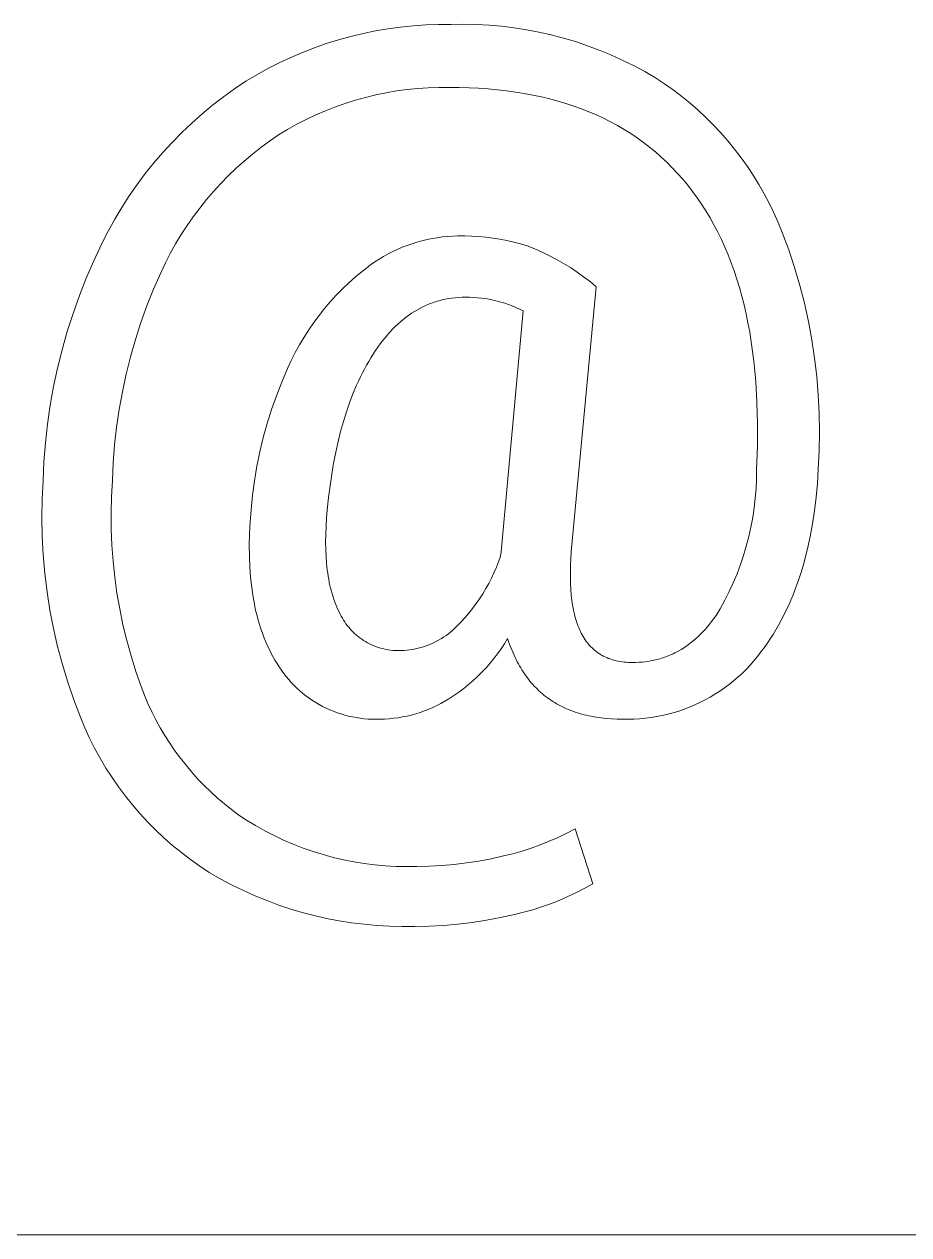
# Model space of a CAD drawing. Header units: millimetres. Extents: x 4001 to 9794, y -321 to 3726.
# Drawn here: x 8081 to 8150.6, y 2.4 to 97.7 of the extents above; entities that cross this region are included whole.
import ezdxf

# ---------------------------------------------------------------- set-up
doc = ezdxf.new("R2010")
doc.units = ezdxf.units.MM
doc.header["$MEASUREMENT"] = 0
doc.layers.add('Domyślny', color=7, linetype='Continuous', true_color=0x000000)

msp = doc.modelspace()

# ---------------------------------------------------------------- linework, layer by layer
at = {"layer": 'Domyślny', "color": 18, "lineweight": 15, "true_color": 0x000000}
for p, q in [((8108.622, 97.149), (8109.608, 97.317)), ((8109.608, 97.317), (8110.599, 97.453)), ((8110.599, 97.453), (8111.594, 97.555)), ((8111.594, 97.555), (8112.591, 97.624)), ((8112.591, 97.624), (8113.591, 97.66)), ((8113.591, 97.66), (8114.591, 97.662)), ((8114.591, 97.662), (8115.582, 97.674)), ((8115.582, 97.674), (8116.574, 97.653)), ((8116.574, 97.653), (8117.564, 97.599)), ((8117.564, 97.599), (8118.551, 97.512)), ((8118.551, 97.512), (8119.535, 97.392)), ((8119.535, 97.392), (8120.515, 97.239)), ((8120.515, 97.239), (8121.489, 97.053)), ((8104.753, 96.147), (8105.707, 96.446)), ((8105.707, 96.446), (8106.671, 96.712)), ((8106.671, 96.712), (8107.643, 96.947)), ((8107.643, 96.947), (8108.622, 97.149)), ((8121.489, 97.053), (8122.456, 96.834)), ((8122.456, 96.834), (8123.415, 96.584)), ((8123.415, 96.584), (8124.365, 96.301)), ((8124.365, 96.301), (8125.306, 95.986)), ((8101.957, 95.06), (8102.877, 95.454)), ((8102.877, 95.454), (8103.809, 95.816)), ((8103.809, 95.816), (8104.753, 96.147)), ((8125.306, 95.986), (8126.235, 95.641)), ((8126.235, 95.641), (8127.152, 95.264)), ((8127.152, 95.264), (8128.056, 94.857)), ((8100.16, 94.183), (8101.051, 94.637)), ((8101.051, 94.637), (8101.957, 95.06)), ((8128.056, 94.857), (8128.946, 94.419)), ((8128.946, 94.419), (8129.82, 93.952)), ((8098.426, 93.187), (8099.285, 93.699)), ((8099.285, 93.699), (8100.16, 94.183)), ((8129.82, 93.952), (8130.679, 93.457)), ((8130.679, 93.457), (8131.381, 92.992)), ((8096.649, 91.956), (8097.527, 92.586)), ((8097.527, 92.586), (8098.426, 93.187)), ((8110.289, 92.423), (8109.468, 92.282)), ((8111.114, 92.535), (8110.289, 92.423)), ((8111.942, 92.62), (8111.114, 92.535)), ((8112.772, 92.676), (8111.942, 92.62)), ((8113.604, 92.704), (8112.772, 92.676)), ((8114.437, 92.704), (8113.604, 92.704)), ((8115.219, 92.697), (8114.437, 92.704)), ((8115.988, 92.674), (8115.219, 92.697)), ((8116.745, 92.637), (8115.988, 92.674)), ((8117.489, 92.584), (8116.745, 92.637)), ((8118.221, 92.516), (8117.489, 92.584)), ((8118.94, 92.434), (8118.221, 92.516)), ((8119.646, 92.336), (8118.94, 92.434)), ((8131.381, 92.992), (8132.068, 92.505)), ((8132.068, 92.505), (8132.738, 91.994)), ((8095.794, 91.296), (8096.649, 91.956)), ((8106.248, 91.445), (8105.463, 91.168)), ((8107.042, 91.695), (8106.248, 91.445)), ((8107.844, 91.918), (8107.042, 91.695)), ((8108.653, 92.114), (8107.844, 91.918)), ((8109.468, 92.282), (8108.653, 92.114)), ((8120.34, 92.223), (8119.646, 92.336)), ((8121.021, 92.095), (8120.34, 92.223)), ((8121.689, 91.953), (8121.021, 92.095)), ((8122.345, 91.795), (8121.689, 91.953)), ((8122.988, 91.622), (8122.345, 91.795)), ((8123.618, 91.434), (8122.988, 91.622)), ((8132.738, 91.994), (8133.391, 91.462)), ((8133.391, 91.462), (8134.025, 90.908)), ((8094.152, 89.89), (8094.961, 90.607)), ((8094.961, 90.607), (8095.794, 91.296)), ((8103.924, 90.534), (8103.171, 90.179)), ((8104.688, 90.864), (8103.924, 90.534)), ((8105.463, 91.168), (8104.688, 90.864)), ((8124.236, 91.231), (8123.618, 91.434)), ((8124.842, 91.013), (8124.236, 91.231)), ((8125.434, 90.78), (8124.842, 91.013)), ((8126.014, 90.532), (8125.434, 90.78)), ((8126.582, 90.269), (8126.014, 90.532)), ((8134.025, 90.908), (8134.641, 90.334)), ((8093.368, 89.146), (8094.152, 89.89)), ((8102.431, 89.798), (8101.704, 89.392)), ((8103.171, 90.179), (8102.431, 89.798)), ((8127.137, 89.991), (8126.582, 90.269)), ((8127.679, 89.698), (8127.137, 89.991)), ((8128.209, 89.39), (8127.679, 89.698)), ((8134.641, 90.334), (8135.237, 89.739)), ((8135.237, 89.739), (8135.813, 89.125)), ((8092.61, 88.376), (8093.368, 89.146)), ((8100.992, 88.962), (8100.289, 88.483)), ((8101.704, 89.392), (8100.992, 88.962)), ((8128.726, 89.066), (8128.209, 89.39)), ((8129.23, 88.728), (8128.726, 89.066)), ((8129.722, 88.375), (8129.23, 88.728)), ((8135.813, 89.125), (8136.369, 88.491)), ((8091.879, 87.58), (8092.61, 88.376)), ((8099.602, 87.981), (8098.933, 87.456)), ((8100.289, 88.483), (8099.602, 87.981)), ((8130.202, 88.007), (8129.722, 88.375)), ((8130.669, 87.623), (8130.202, 88.007)), ((8136.369, 88.491), (8136.902, 87.84)), ((8136.902, 87.84), (8137.414, 87.171)), ((8090.499, 85.916), (8091.175, 86.76)), ((8091.175, 86.76), (8091.879, 87.58)), ((8098.281, 86.91), (8097.648, 86.342)), ((8098.933, 87.456), (8098.281, 86.91)), ((8131.123, 87.225), (8130.669, 87.623)), ((8131.565, 86.811), (8131.123, 87.225)), ((8131.994, 86.383), (8131.565, 86.811)), ((8137.414, 87.171), (8137.903, 86.485)), ((8089.853, 85.05), (8090.499, 85.916)), ((8097.033, 85.754), (8096.439, 85.146)), ((8097.648, 86.342), (8097.033, 85.754)), ((8132.41, 85.94), (8131.994, 86.383)), ((8132.814, 85.481), (8132.41, 85.94)), ((8137.903, 86.485), (8138.369, 85.784)), ((8138.369, 85.784), (8138.812, 85.067)), ((8089.236, 84.162), (8089.853, 85.05)), ((8096.439, 85.146), (8095.865, 84.518)), ((8133.206, 85.008), (8132.814, 85.481)), ((8133.584, 84.522), (8133.206, 85.008)), ((8138.812, 85.067), (8139.23, 84.336)), ((8088.651, 83.254), (8089.236, 84.162)), ((8095.312, 83.872), (8094.781, 83.208)), ((8095.865, 84.518), (8095.312, 83.872)), ((8133.949, 84.022), (8133.584, 84.522)), ((8134.3, 83.508), (8133.949, 84.022)), ((8139.23, 84.336), (8139.623, 83.591)), ((8088.096, 82.326), (8088.651, 83.254)), ((8094.781, 83.208), (8094.271, 82.527)), ((8134.638, 82.981), (8134.3, 83.508)), ((8134.962, 82.44), (8134.638, 82.981)), ((8139.623, 83.591), (8139.992, 82.834)), ((8087.574, 81.38), (8088.096, 82.326)), ((8094.271, 82.527), (8093.785, 81.829)), ((8135.273, 81.886), (8134.962, 82.44)), ((8139.992, 82.834), (8140.335, 82.065)), ((8140.335, 82.065), (8140.652, 81.285)), ((8087.084, 80.417), (8087.574, 81.38)), ((8093.322, 81.116), (8092.883, 80.388)), ((8093.785, 81.829), (8093.322, 81.116)), ((8113.889, 80.934), (8114.296, 80.974)), ((8114.296, 80.974), (8114.703, 81.001)), ((8114.703, 81.001), (8115.112, 81.015)), ((8115.112, 81.015), (8115.666, 81.016)), ((8115.666, 81.016), (8116.22, 80.999)), ((8116.22, 80.999), (8116.773, 80.965)), ((8116.773, 80.965), (8117.324, 80.912)), ((8135.57, 81.318), (8135.273, 81.886)), ((8135.854, 80.736), (8135.57, 81.318)), ((8140.652, 81.285), (8141.157, 79.915)), ((8086.448, 79.069), (8087.084, 80.417)), ((8092.883, 80.388), (8092.468, 79.645)), ((8110.356, 79.959), (8110.732, 80.12)), ((8110.732, 80.12), (8111.113, 80.268)), ((8111.113, 80.268), (8111.499, 80.403)), ((8111.499, 80.403), (8111.889, 80.525)), ((8111.889, 80.525), (8112.283, 80.634)), ((8112.283, 80.634), (8112.68, 80.729)), ((8112.68, 80.729), (8113.081, 80.811)), ((8113.081, 80.811), (8113.484, 80.879)), ((8113.484, 80.879), (8113.889, 80.934)), ((8117.324, 80.912), (8117.874, 80.842)), ((8117.874, 80.842), (8118.421, 80.753)), ((8118.421, 80.753), (8118.964, 80.647)), ((8118.964, 80.647), (8119.504, 80.523)), ((8119.504, 80.523), (8120.04, 80.382)), ((8120.04, 80.382), (8120.571, 80.224)), ((8120.571, 80.224), (8121.16, 79.988)), ((8136.124, 80.141), (8135.854, 80.736)), ((8136.381, 79.531), (8136.124, 80.141)), ((8085.856, 77.702), (8086.448, 79.069)), ((8092.468, 79.645), (8092.078, 78.889)), ((8108.571, 78.97), (8108.914, 79.192)), ((8108.914, 79.192), (8109.265, 79.402)), ((8109.265, 79.402), (8109.622, 79.6)), ((8109.622, 79.6), (8109.986, 79.786)), ((8109.986, 79.786), (8110.356, 79.959)), ((8121.16, 79.988), (8121.74, 79.733)), ((8121.74, 79.733), (8122.312, 79.458)), ((8122.312, 79.458), (8122.874, 79.164)), ((8122.874, 79.164), (8123.426, 78.852)), ((8136.624, 78.909), (8136.381, 79.531)), ((8141.157, 79.915), (8141.616, 78.529)), ((8091.713, 78.121), (8091.149, 76.83)), ((8092.078, 78.889), (8091.713, 78.121)), ((8107.052, 77.793), (8107.589, 78.237)), ((8107.589, 78.237), (8107.908, 78.492)), ((8107.908, 78.492), (8108.235, 78.737)), ((8108.235, 78.737), (8108.571, 78.97)), ((8123.426, 78.852), (8123.967, 78.521)), ((8123.967, 78.521), (8124.496, 78.172)), ((8124.496, 78.172), (8125.014, 77.806)), ((8136.854, 78.272), (8136.624, 78.909)), ((8137.07, 77.622), (8136.854, 78.272)), ((8141.616, 78.529), (8142.028, 77.128)), ((8085.31, 76.316), (8085.856, 77.702)), ((8106.026, 76.851), (8106.531, 77.331)), ((8106.531, 77.331), (8107.052, 77.793)), ((8125.014, 77.806), (8125.519, 77.422)), ((8125.519, 77.422), (8126.011, 77.022)), ((8137.273, 76.958), (8137.07, 77.622)), ((8084.81, 74.913), (8085.31, 76.316)), ((8091.149, 76.83), (8090.628, 75.521)), ((8105.067, 75.841), (8105.538, 76.354)), ((8105.538, 76.354), (8106.026, 76.851)), ((8126.011, 77.022), (8124.043, 56.15)), ((8137.462, 76.281), (8137.273, 76.958)), ((8137.638, 75.589), (8137.462, 76.281)), ((8142.028, 77.128), (8142.392, 75.714)), ((8090.628, 75.521), (8090.151, 74.196)), ((8104.181, 74.766), (8104.615, 75.311)), ((8104.615, 75.311), (8105.067, 75.841)), ((8112.157, 75.338), (8111.926, 75.211)), ((8112.392, 75.455), (8112.157, 75.338)), ((8112.51, 75.511), (8112.392, 75.455)), ((8112.629, 75.564), (8112.51, 75.511)), ((8112.749, 75.616), (8112.629, 75.564)), ((8112.869, 75.665), (8112.749, 75.616)), ((8112.99, 75.712), (8112.869, 75.665)), ((8113.112, 75.756), (8112.99, 75.712)), ((8113.235, 75.799), (8113.112, 75.756)), ((8113.359, 75.839), (8113.235, 75.799)), ((8113.483, 75.877), (8113.359, 75.839)), ((8113.608, 75.913), (8113.483, 75.877)), ((8113.734, 75.947), (8113.608, 75.913)), ((8113.86, 75.979), (8113.734, 75.947)), ((8113.987, 76.008), (8113.86, 75.979)), ((8114.115, 76.035), (8113.987, 76.008)), ((8114.373, 76.083), (8114.115, 76.035)), ((8114.635, 76.122), (8114.373, 76.083)), ((8114.899, 76.153), (8114.635, 76.122)), ((8115.166, 76.175), (8114.899, 76.153)), ((8115.436, 76.188), (8115.166, 76.175)), ((8115.71, 76.192), (8115.436, 76.188)), ((8116.024, 76.191), (8115.71, 76.192)), ((8116.337, 76.179), (8116.024, 76.191)), ((8116.65, 76.157), (8116.337, 76.179)), ((8116.962, 76.125), (8116.65, 76.157)), ((8117.273, 76.082), (8116.962, 76.125)), ((8117.583, 76.03), (8117.273, 76.082)), ((8117.89, 75.967), (8117.583, 76.03)), ((8118.195, 75.894), (8117.89, 75.967)), ((8118.498, 75.811), (8118.195, 75.894)), ((8118.798, 75.719), (8118.498, 75.811)), ((8119.095, 75.616), (8118.798, 75.719)), ((8119.388, 75.505), (8119.095, 75.616)), ((8119.677, 75.383), (8119.388, 75.505)), ((8119.962, 75.252), (8119.677, 75.383)), ((8120.243, 75.112), (8119.962, 75.252)), ((8137.8, 74.884), (8137.638, 75.589)), ((8142.392, 75.714), (8142.709, 74.289)), ((8084.357, 73.494), (8084.81, 74.913)), ((8103.766, 74.206), (8104.181, 74.766)), ((8110.813, 74.447), (8110.599, 74.268)), ((8111.03, 74.617), (8110.813, 74.447)), ((8111.249, 74.779), (8111.03, 74.617)), ((8111.472, 74.932), (8111.249, 74.779)), ((8111.698, 75.076), (8111.472, 74.932)), ((8111.926, 75.211), (8111.698, 75.076)), ((8118.507, 56.15), (8120.243, 75.112)), ((8137.949, 74.166), (8137.8, 74.884)), ((8083.951, 72.06), (8084.357, 73.494)), ((8090.151, 74.196), (8089.719, 72.855)), ((8102.996, 73.046), (8103.371, 73.633)), ((8103.371, 73.633), (8103.766, 74.206)), ((8109.773, 73.463), (8109.574, 73.24)), ((8109.975, 73.677), (8109.773, 73.463)), ((8110.18, 73.883), (8109.975, 73.677)), ((8110.388, 74.08), (8110.18, 73.883)), ((8110.599, 74.268), (8110.388, 74.08)), ((8138.084, 73.434), (8137.949, 74.166)), ((8138.206, 72.688), (8138.084, 73.434)), ((8142.709, 74.289), (8142.977, 72.854)), ((8089.719, 72.855), (8089.332, 71.5)), ((8102.308, 71.835), (8102.641, 72.446)), ((8102.641, 72.446), (8102.996, 73.046)), ((8108.993, 72.518), (8108.805, 72.26)), ((8109.184, 72.768), (8108.993, 72.518)), ((8109.377, 73.008), (8109.184, 72.768)), ((8109.574, 73.24), (8109.377, 73.008)), ((8138.315, 71.928), (8138.206, 72.688)), ((8142.977, 72.854), (8143.197, 71.411)), ((8083.592, 70.615), (8083.951, 72.06)), ((8089.332, 71.5), (8088.99, 70.133)), ((8101.996, 71.212), (8102.308, 71.835)), ((8108.438, 71.717), (8108.261, 71.433)), ((8108.62, 71.993), (8108.438, 71.717)), ((8108.805, 72.26), (8108.62, 71.993)), ((8138.41, 71.155), (8138.315, 71.928)), ((8083.281, 69.158), (8083.592, 70.615)), ((8101.247, 69.52), (8101.705, 70.579)), ((8101.705, 70.579), (8101.996, 71.212)), ((8107.754, 70.545), (8107.593, 70.236)), ((8107.919, 70.847), (8107.754, 70.545)), ((8108.088, 71.144), (8107.919, 70.847)), ((8108.261, 71.433), (8108.088, 71.144)), ((8138.492, 70.368), (8138.41, 71.155)), ((8143.197, 71.411), (8143.368, 69.961)), ((8088.99, 70.133), (8088.694, 68.756)), ((8107.284, 69.599), (8107.136, 69.271)), ((8107.437, 69.921), (8107.284, 69.599)), ((8107.593, 70.236), (8107.437, 69.921)), ((8138.561, 69.567), (8138.492, 70.368)), ((8138.657, 67.925), (8138.561, 69.567)), ((8143.368, 69.961), (8143.49, 68.506)), ((8083.018, 67.691), (8083.281, 69.158)), ((8088.694, 68.756), (8088.445, 67.369)), ((8100.825, 68.447), (8101.247, 69.52)), ((8106.852, 68.596), (8106.584, 67.895)), ((8107.136, 69.271), (8106.852, 68.596)), ((8082.804, 66.217), (8083.018, 67.691)), ((8100.441, 67.359), (8100.825, 68.447)), ((8106.584, 67.895), (8106.333, 67.169)), ((8138.7, 66.228), (8138.657, 67.925)), ((8143.49, 68.506), (8143.563, 67.048)), ((8088.445, 67.369), (8088.242, 65.975)), ((8100.095, 66.259), (8100.441, 67.359)), ((8106.333, 67.169), (8106.099, 66.417)), ((8143.563, 67.048), (8143.587, 65.588)), ((8082.638, 64.737), (8082.804, 66.217)), ((8088.242, 65.975), (8088.085, 64.575)), ((8099.787, 65.148), (8100.095, 66.259)), ((8106.099, 66.417), (8105.881, 65.639)), ((8138.69, 64.476), (8138.7, 66.228)), ((8099.517, 64.026), (8099.787, 65.148)), ((8105.68, 64.835), (8105.496, 64.006)), ((8105.881, 65.639), (8105.68, 64.835)), ((8143.587, 65.588), (8143.562, 64.128)), ((8082.522, 63.251), (8082.638, 64.737)), ((8088.085, 64.575), (8087.976, 63.171)), ((8099.287, 62.896), (8099.517, 64.026)), ((8105.496, 64.006), (8105.329, 63.15)), ((8138.626, 62.67), (8138.69, 64.476)), ((8143.562, 64.128), (8143.487, 62.67)), ((8082.454, 61.763), (8082.522, 63.251)), ((8087.976, 63.171), (8087.913, 61.763)), ((8099.095, 61.759), (8099.287, 62.896)), ((8105.329, 63.15), (8105.179, 62.269)), ((8105.179, 62.269), (8105.045, 61.361)), ((8138.618, 61.904), (8138.626, 62.67)), ((8143.487, 62.67), (8143.415, 61.549)), ((8082.381, 60.303), (8082.454, 61.763)), ((8087.913, 61.763), (8087.839, 60.497)), ((8098.943, 60.616), (8099.095, 61.759)), ((8105.045, 61.361), (8104.929, 60.428)), ((8138.523, 60.375), (8138.584, 61.139)), ((8138.584, 61.139), (8138.618, 61.904)), ((8143.415, 61.549), (8143.315, 60.457)), ((8082.358, 58.842), (8082.381, 60.303)), ((8087.839, 60.497), (8087.807, 59.23)), ((8098.831, 59.468), (8098.943, 60.616)), ((8104.929, 60.428), (8104.83, 59.468)), ((8138.435, 59.614), (8138.523, 60.375)), ((8143.315, 60.457), (8143.188, 59.395)), ((8087.807, 59.23), (8087.816, 57.962)), ((8098.758, 58.515), (8098.831, 59.468)), ((8104.83, 59.468), (8104.773, 58.809)), ((8138.321, 58.857), (8138.435, 59.614)), ((8143.188, 59.395), (8143.032, 58.362)), ((8082.385, 57.381), (8082.358, 58.842)), ((8098.711, 57.589), (8098.758, 58.515)), ((8104.733, 58.169), (8104.708, 57.55)), ((8104.773, 58.809), (8104.733, 58.169)), ((8138.014, 57.356), (8138.18, 58.104)), ((8138.18, 58.104), (8138.321, 58.857)), ((8143.032, 58.362), (8142.848, 57.359)), ((8082.463, 55.921), (8082.385, 57.381)), ((8087.816, 57.962), (8087.867, 56.695)), ((8098.691, 56.689), (8098.711, 57.589)), ((8104.708, 57.55), (8104.7, 56.95)), ((8137.821, 56.615), (8138.014, 57.356)), ((8142.848, 57.359), (8142.636, 56.386)), ((8087.867, 56.695), (8087.959, 55.43)), ((8098.698, 55.815), (8098.691, 56.689)), ((8104.7, 56.95), (8104.708, 56.369)), ((8104.708, 56.369), (8104.732, 55.808)), ((8137.603, 55.881), (8137.821, 56.615)), ((8142.636, 56.386), (8142.519, 55.91)), ((8082.591, 54.465), (8082.463, 55.921)), ((8087.959, 55.43), (8088.092, 54.169)), ((8098.731, 54.967), (8098.698, 55.815)), ((8104.732, 55.808), (8104.772, 55.266)), ((8104.772, 55.266), (8104.828, 54.744)), ((8118.139, 54.945), (8118.311, 55.381)), ((8118.311, 55.381), (8118.468, 55.822)), ((8118.468, 55.822), (8118.507, 56.15)), ((8124.006, 55.614), (8123.98, 55.095)), ((8124.043, 56.15), (8124.006, 55.614)), ((8137.36, 55.154), (8137.603, 55.881)), ((8142.395, 55.442), (8142.265, 54.981)), ((8142.519, 55.91), (8142.395, 55.442)), ((8082.768, 53.014), (8082.591, 54.465)), ((8098.791, 54.146), (8098.731, 54.967)), ((8104.828, 54.744), (8104.862, 54.49)), ((8104.862, 54.49), (8104.9, 54.241)), ((8117.753, 54.092), (8117.953, 54.516)), ((8117.953, 54.516), (8118.139, 54.945)), ((8123.967, 54.594), (8123.966, 54.109)), ((8123.98, 55.095), (8123.967, 54.594)), ((8136.797, 53.73), (8137.091, 54.437)), ((8137.091, 54.437), (8137.36, 55.154)), ((8142.127, 54.527), (8141.983, 54.081)), ((8142.265, 54.981), (8142.127, 54.527)), ((8088.092, 54.169), (8088.267, 52.914)), ((8098.832, 53.745), (8098.791, 54.146)), ((8098.879, 53.35), (8098.832, 53.745)), ((8098.932, 52.962), (8098.879, 53.35)), ((8104.9, 54.241), (8104.942, 53.997)), ((8104.942, 53.997), (8104.988, 53.757)), ((8104.988, 53.757), (8105.038, 53.522)), ((8105.038, 53.522), (8105.093, 53.292)), ((8117.311, 53.266), (8117.539, 53.676)), ((8117.539, 53.676), (8117.753, 54.092)), ((8123.966, 54.109), (8123.977, 53.641)), ((8123.977, 53.641), (8124, 53.191)), ((8136.479, 53.033), (8136.797, 53.73)), ((8141.831, 53.642), (8141.673, 53.211)), ((8141.983, 54.081), (8141.831, 53.642)), ((8082.996, 51.57), (8082.768, 53.014)), ((8088.267, 52.914), (8088.483, 51.664)), ((8098.993, 52.581), (8098.932, 52.962)), ((8099.06, 52.207), (8098.993, 52.581)), ((8105.093, 53.292), (8105.151, 53.067)), ((8105.151, 53.067), (8105.213, 52.846)), ((8105.213, 52.846), (8105.279, 52.63)), ((8105.279, 52.63), (8105.349, 52.419)), ((8105.349, 52.419), (8105.423, 52.213)), ((8116.55, 52.087), (8116.817, 52.471)), ((8116.817, 52.471), (8117.071, 52.865)), ((8117.071, 52.865), (8117.311, 53.266)), ((8124, 53.191), (8124.036, 52.757)), ((8124.036, 52.757), (8124.083, 52.341)), ((8136.137, 52.348), (8136.479, 53.033)), ((8141.507, 52.787), (8141.334, 52.37)), ((8141.673, 53.211), (8141.507, 52.787)), ((8083.273, 50.135), (8082.996, 51.57)), ((8088.483, 51.664), (8088.74, 50.422)), ((8099.134, 51.838), (8099.06, 52.207)), ((8099.214, 51.477), (8099.134, 51.838)), ((8099.302, 51.122), (8099.214, 51.477)), ((8105.423, 52.213), (8105.501, 52.011)), ((8105.501, 52.011), (8105.583, 51.814)), ((8105.583, 51.814), (8105.669, 51.621)), ((8105.669, 51.621), (8105.759, 51.433)), ((8115.979, 51.344), (8116.271, 51.711)), ((8116.271, 51.711), (8116.55, 52.087)), ((8124.083, 52.341), (8124.111, 52.139)), ((8124.111, 52.139), (8124.143, 51.942)), ((8124.143, 51.942), (8124.177, 51.748)), ((8124.177, 51.748), (8124.214, 51.559)), ((8124.214, 51.559), (8124.255, 51.374)), ((8135.605, 51.415), (8135.771, 51.675)), ((8135.771, 51.675), (8136.137, 52.348)), ((8140.968, 51.56), (8140.775, 51.166)), ((8141.155, 51.961), (8140.968, 51.56)), ((8141.334, 52.37), (8141.155, 51.961)), ((8099.396, 50.773), (8099.302, 51.122)), ((8099.496, 50.431), (8099.396, 50.773)), ((8105.759, 51.433), (8105.853, 51.25)), ((8105.853, 51.25), (8105.932, 51.095)), ((8105.932, 51.095), (8106.016, 50.942)), ((8106.016, 50.942), (8106.105, 50.792)), ((8106.105, 50.792), (8106.2, 50.645)), ((8106.2, 50.645), (8106.3, 50.502)), ((8106.3, 50.502), (8106.404, 50.362)), ((8115.035, 50.305), (8115.361, 50.641)), ((8115.361, 50.641), (8115.676, 50.988)), ((8115.676, 50.988), (8115.979, 51.344)), ((8124.255, 51.374), (8124.298, 51.194)), ((8124.298, 51.194), (8124.345, 51.018)), ((8124.345, 51.018), (8124.394, 50.846)), ((8124.394, 50.846), (8124.447, 50.678)), ((8124.447, 50.678), (8124.502, 50.514)), ((8124.502, 50.514), (8124.561, 50.355)), ((8134.909, 50.458), (8135.088, 50.684)), ((8135.088, 50.684), (8135.263, 50.92)), ((8135.263, 50.92), (8135.436, 51.163)), ((8135.436, 51.163), (8135.605, 51.415)), ((8140.574, 50.779), (8140.366, 50.399)), ((8140.775, 51.166), (8140.574, 50.779)), ((8083.599, 48.711), (8083.273, 50.135)), ((8088.74, 50.422), (8089.038, 49.19)), ((8099.604, 50.096), (8099.496, 50.431)), ((8099.718, 49.767), (8099.604, 50.096)), ((8099.839, 49.445), (8099.718, 49.767)), ((8106.404, 50.362), (8106.513, 50.225)), ((8106.513, 50.225), (8106.627, 50.093)), ((8106.627, 50.093), (8106.745, 49.965)), ((8106.745, 49.965), (8106.868, 49.84)), ((8106.868, 49.84), (8106.995, 49.72)), ((8106.995, 49.72), (8107.125, 49.605)), ((8107.125, 49.605), (8107.26, 49.494)), ((8114.01, 49.462), (8114.192, 49.587)), ((8114.192, 49.587), (8114.371, 49.719)), ((8114.371, 49.719), (8114.544, 49.857)), ((8114.544, 49.857), (8114.713, 50.001)), ((8114.713, 50.001), (8114.876, 50.15)), ((8114.876, 50.15), (8115.035, 50.305)), ((8124.561, 50.355), (8124.622, 50.2)), ((8124.622, 50.2), (8124.687, 50.049)), ((8124.687, 50.049), (8124.755, 49.903)), ((8124.755, 49.903), (8124.825, 49.761)), ((8124.825, 49.761), (8124.899, 49.623)), ((8124.899, 49.623), (8124.976, 49.489)), ((8133.967, 49.447), (8134.162, 49.633)), ((8134.162, 49.633), (8134.353, 49.826)), ((8134.353, 49.826), (8134.542, 50.029)), ((8134.542, 50.029), (8134.727, 50.239)), ((8134.727, 50.239), (8134.909, 50.458)), ((8139.93, 49.663), (8139.701, 49.306)), ((8140.152, 50.027), (8139.93, 49.663)), ((8140.366, 50.399), (8140.152, 50.027)), ((8083.974, 47.298), (8083.599, 48.711)), ((8089.038, 49.19), (8089.375, 47.968)), ((8099.967, 49.129), (8099.839, 49.445)), ((8100.102, 48.82), (8099.967, 49.129)), ((8100.243, 48.518), (8100.102, 48.82)), ((8107.26, 49.494), (8107.399, 49.388)), ((8107.399, 49.388), (8107.541, 49.286)), ((8107.541, 49.286), (8107.686, 49.189)), ((8107.686, 49.189), (8107.835, 49.098)), ((8107.835, 49.098), (8107.987, 49.012)), ((8107.987, 49.012), (8108.141, 48.931)), ((8108.141, 48.931), (8108.298, 48.855)), ((8108.298, 48.855), (8108.458, 48.785)), ((8108.458, 48.785), (8108.62, 48.72)), ((8108.62, 48.72), (8108.785, 48.661)), ((8108.785, 48.661), (8108.951, 48.607)), ((8108.951, 48.607), (8109.119, 48.56)), ((8111.774, 48.528), (8111.99, 48.577)), ((8111.99, 48.577), (8112.204, 48.633)), ((8112.204, 48.633), (8112.416, 48.697)), ((8112.416, 48.697), (8112.626, 48.768)), ((8112.626, 48.768), (8112.834, 48.847)), ((8112.834, 48.847), (8113.038, 48.932)), ((8113.038, 48.932), (8113.239, 49.024)), ((8113.239, 49.024), (8113.438, 49.124)), ((8113.438, 49.124), (8113.632, 49.23)), ((8113.632, 49.23), (8113.823, 49.342)), ((8113.823, 49.342), (8114.01, 49.462)), ((8118.777, 48.933), (8118.513, 48.535)), ((8119.028, 49.341), (8118.777, 48.933)), ((8119.159, 48.951), (8119.028, 49.341)), ((8119.3, 48.573), (8119.159, 48.951)), ((8124.976, 49.489), (8125.056, 49.359)), ((8125.056, 49.359), (8125.139, 49.234)), ((8125.139, 49.234), (8125.224, 49.113)), ((8125.224, 49.113), (8125.313, 48.997)), ((8125.313, 48.997), (8125.405, 48.884)), ((8125.405, 48.884), (8125.453, 48.829)), ((8125.453, 48.829), (8125.5, 48.776)), ((8125.5, 48.776), (8125.549, 48.723)), ((8125.549, 48.723), (8125.598, 48.672)), ((8125.598, 48.672), (8125.649, 48.621)), ((8125.649, 48.621), (8125.7, 48.572)), ((8132.731, 48.506), (8132.945, 48.642)), ((8132.945, 48.642), (8133.156, 48.787)), ((8133.156, 48.787), (8133.363, 48.939)), ((8133.363, 48.939), (8133.568, 49.1)), ((8133.568, 49.1), (8133.769, 49.269)), ((8133.769, 49.269), (8133.967, 49.447)), ((8139.223, 48.614), (8138.973, 48.28)), ((8139.466, 48.956), (8139.223, 48.614)), ((8139.701, 49.306), (8139.466, 48.956)), ((8089.375, 47.968), (8089.753, 46.757)), ((8100.391, 48.222), (8100.243, 48.518)), ((8100.546, 47.932), (8100.391, 48.222)), ((8100.707, 47.649), (8100.546, 47.932)), ((8100.876, 47.373), (8100.707, 47.649)), ((8109.119, 48.56), (8109.288, 48.518)), ((8109.288, 48.518), (8109.459, 48.482)), ((8109.459, 48.482), (8109.631, 48.451)), ((8109.631, 48.451), (8109.804, 48.427)), ((8109.804, 48.427), (8109.977, 48.409)), ((8109.977, 48.409), (8110.152, 48.396)), ((8110.152, 48.396), (8110.326, 48.39)), ((8110.326, 48.39), (8110.501, 48.39)), ((8110.501, 48.39), (8110.675, 48.395)), ((8110.675, 48.395), (8110.896, 48.407)), ((8110.896, 48.407), (8111.117, 48.426)), ((8111.117, 48.426), (8111.337, 48.452)), ((8111.337, 48.452), (8111.556, 48.486)), ((8111.556, 48.486), (8111.774, 48.528)), ((8117.945, 47.766), (8117.642, 47.397)), ((8118.236, 48.146), (8117.945, 47.766)), ((8118.513, 48.535), (8118.236, 48.146)), ((8119.451, 48.208), (8119.3, 48.573)), ((8119.53, 48.03), (8119.451, 48.208)), ((8119.612, 47.855), (8119.53, 48.03)), ((8119.696, 47.683), (8119.612, 47.855)), ((8119.782, 47.514), (8119.696, 47.683)), ((8125.7, 48.572), (8125.751, 48.524)), ((8125.751, 48.524), (8125.804, 48.477)), ((8125.804, 48.477), (8125.857, 48.43)), ((8125.857, 48.43), (8125.911, 48.385)), ((8125.911, 48.385), (8125.966, 48.341)), ((8125.966, 48.341), (8126.021, 48.298)), ((8126.021, 48.298), (8126.077, 48.257)), ((8126.077, 48.257), (8126.134, 48.216)), ((8126.134, 48.216), (8126.192, 48.176)), ((8126.192, 48.176), (8126.251, 48.137)), ((8126.251, 48.137), (8126.31, 48.1)), ((8126.31, 48.1), (8126.37, 48.063)), ((8126.37, 48.063), (8126.431, 48.027)), ((8126.431, 48.027), (8126.493, 47.993)), ((8126.493, 47.993), (8126.555, 47.96)), ((8126.555, 47.96), (8126.618, 47.927)), ((8126.618, 47.927), (8126.682, 47.896)), ((8126.682, 47.896), (8126.747, 47.866)), ((8126.747, 47.866), (8126.812, 47.837)), ((8126.812, 47.837), (8126.878, 47.808)), ((8126.878, 47.808), (8126.945, 47.781)), ((8126.945, 47.781), (8127.013, 47.755)), ((8127.013, 47.755), (8127.15, 47.707)), ((8127.15, 47.707), (8127.291, 47.662)), ((8127.291, 47.662), (8127.435, 47.622)), ((8130.413, 47.599), (8130.659, 47.652)), ((8130.659, 47.652), (8130.781, 47.682)), ((8130.781, 47.682), (8130.902, 47.714)), ((8130.902, 47.714), (8131.022, 47.748)), ((8131.022, 47.748), (8131.142, 47.784)), ((8131.142, 47.784), (8131.261, 47.822)), ((8131.261, 47.822), (8131.379, 47.863)), ((8131.379, 47.863), (8131.496, 47.905)), ((8131.496, 47.905), (8131.612, 47.949)), ((8131.612, 47.949), (8131.728, 47.996)), ((8131.728, 47.996), (8131.842, 48.044)), ((8131.842, 48.044), (8131.956, 48.095)), ((8131.956, 48.095), (8132.069, 48.147)), ((8132.069, 48.147), (8132.182, 48.202)), ((8132.182, 48.202), (8132.293, 48.259)), ((8132.293, 48.259), (8132.404, 48.318)), ((8132.404, 48.318), (8132.513, 48.378)), ((8132.513, 48.378), (8132.731, 48.506)), ((8138.699, 47.923), (8138.413, 47.576)), ((8138.973, 48.28), (8138.699, 47.923)), ((8084.397, 45.899), (8083.974, 47.298)), ((8089.753, 46.757), (8090.17, 45.56)), ((8101.041, 47.109), (8100.876, 47.373)), ((8101.215, 46.85), (8101.041, 47.109)), ((8101.398, 46.598), (8101.215, 46.85)), ((8116.998, 46.69), (8116.658, 46.354)), ((8117.326, 47.038), (8116.998, 46.69)), ((8117.642, 47.397), (8117.326, 47.038)), ((8119.871, 47.349), (8119.782, 47.514)), ((8119.962, 47.186), (8119.871, 47.349)), ((8120.056, 47.027), (8119.962, 47.186)), ((8120.152, 46.87), (8120.056, 47.027)), ((8120.251, 46.717), (8120.152, 46.87)), ((8120.352, 46.567), (8120.251, 46.717)), ((8127.435, 47.622), (8127.582, 47.586)), ((8127.582, 47.586), (8127.731, 47.554)), ((8127.731, 47.554), (8127.884, 47.526)), ((8127.884, 47.526), (8128.04, 47.503)), ((8128.04, 47.503), (8128.199, 47.484)), ((8128.199, 47.484), (8128.361, 47.469)), ((8128.361, 47.469), (8128.526, 47.459)), ((8128.526, 47.459), (8128.694, 47.452)), ((8128.694, 47.452), (8128.866, 47.45)), ((8128.866, 47.45), (8129.132, 47.454)), ((8129.132, 47.454), (8129.394, 47.467)), ((8129.394, 47.467), (8129.654, 47.487)), ((8129.654, 47.487), (8129.91, 47.516)), ((8129.91, 47.516), (8130.163, 47.553)), ((8130.163, 47.553), (8130.413, 47.599)), ((8137.806, 46.913), (8137.485, 46.598)), ((8138.115, 47.24), (8137.806, 46.913)), ((8138.413, 47.576), (8138.115, 47.24)), ((8084.868, 44.515), (8084.397, 45.899)), ((8101.589, 46.352), (8101.398, 46.598)), ((8101.789, 46.112), (8101.589, 46.352)), ((8101.997, 45.88), (8101.789, 46.112)), ((8102.213, 45.655), (8101.997, 45.88)), ((8116.307, 46.029), (8115.945, 45.716)), ((8116.658, 46.354), (8116.307, 46.029)), ((8120.455, 46.42), (8120.352, 46.567)), ((8120.561, 46.276), (8120.455, 46.42)), ((8120.669, 46.135), (8120.561, 46.276)), ((8120.78, 45.997), (8120.669, 46.135)), ((8120.893, 45.862), (8120.78, 45.997)), ((8121.009, 45.73), (8120.893, 45.862)), ((8121.127, 45.602), (8121.009, 45.73)), ((8136.462, 45.719), (8136.101, 45.451)), ((8136.813, 46), (8136.462, 45.719)), ((8137.154, 46.293), (8136.813, 46)), ((8137.485, 46.598), (8137.154, 46.293)), ((8090.17, 45.56), (8090.429, 44.891)), ((8090.429, 44.891), (8090.709, 44.232)), ((8102.436, 45.438), (8102.213, 45.655)), ((8102.667, 45.229), (8102.436, 45.438)), ((8102.905, 45.027), (8102.667, 45.229)), ((8103.15, 44.834), (8102.905, 45.027)), ((8103.401, 44.65), (8103.15, 44.834)), ((8114.799, 44.856), (8114.398, 44.595)), ((8115.191, 45.129), (8114.799, 44.856)), ((8115.573, 45.416), (8115.191, 45.129)), ((8115.945, 45.716), (8115.573, 45.416)), ((8121.248, 45.476), (8121.127, 45.602)), ((8121.371, 45.354), (8121.248, 45.476)), ((8121.496, 45.234), (8121.371, 45.354)), ((8121.624, 45.118), (8121.496, 45.234)), ((8121.754, 45.005), (8121.624, 45.118)), ((8121.887, 44.895), (8121.754, 45.005)), ((8122.022, 44.788), (8121.887, 44.895)), ((8122.16, 44.684), (8122.022, 44.788)), ((8135.353, 44.951), (8134.967, 44.721)), ((8135.732, 45.195), (8135.353, 44.951)), ((8136.101, 45.451), (8135.732, 45.195)), ((8085.386, 43.148), (8084.868, 44.515)), ((8090.709, 44.232), (8091.012, 43.583)), ((8103.659, 44.474), (8103.401, 44.65)), ((8103.922, 44.307), (8103.659, 44.474)), ((8104.191, 44.15), (8103.922, 44.307)), ((8104.465, 44.001), (8104.191, 44.15)), ((8104.744, 43.863), (8104.465, 44.001)), ((8105.028, 43.734), (8104.744, 43.863)), ((8113.14, 43.916), (8112.811, 43.774)), ((8113.463, 44.069), (8113.14, 43.916)), ((8113.781, 44.234), (8113.463, 44.069)), ((8114.093, 44.409), (8113.781, 44.234)), ((8114.398, 44.595), (8114.093, 44.409)), ((8122.3, 44.583), (8122.16, 44.684)), ((8122.442, 44.485), (8122.3, 44.583)), ((8122.587, 44.391), (8122.442, 44.485)), ((8122.735, 44.299), (8122.587, 44.391)), ((8122.884, 44.211), (8122.735, 44.299)), ((8123.037, 44.126), (8122.884, 44.211)), ((8123.191, 44.043), (8123.037, 44.126)), ((8123.349, 43.964), (8123.191, 44.043)), ((8123.508, 43.888), (8123.349, 43.964)), ((8123.67, 43.815), (8123.508, 43.888)), ((8123.835, 43.746), (8123.67, 43.815)), ((8133.35, 43.937), (8132.93, 43.776)), ((8133.764, 44.112), (8133.35, 43.937)), ((8134.172, 44.301), (8133.764, 44.112)), ((8134.573, 44.504), (8134.172, 44.301)), ((8134.967, 44.721), (8134.573, 44.504)), ((8085.733, 42.322), (8085.386, 43.148)), ((8091.012, 43.583), (8091.336, 42.943)), ((8091.336, 42.943), (8091.681, 42.315)), ((8105.316, 43.615), (8105.028, 43.734)), ((8105.608, 43.506), (8105.316, 43.615)), ((8105.904, 43.407), (8105.608, 43.506)), ((8106.202, 43.318), (8105.904, 43.407)), ((8106.504, 43.24), (8106.202, 43.318)), ((8106.808, 43.172), (8106.504, 43.24)), ((8107.115, 43.114), (8106.808, 43.172)), ((8107.423, 43.068), (8107.115, 43.114)), ((8107.732, 43.031), (8107.423, 43.068)), ((8108.043, 43.006), (8107.732, 43.031)), ((8108.354, 42.991), (8108.043, 43.006)), ((8108.666, 42.987), (8108.354, 42.991)), ((8108.978, 42.994), (8108.666, 42.987)), ((8109.335, 43.004), (8108.978, 42.994)), ((8109.692, 43.026), (8109.335, 43.004)), ((8110.049, 43.061), (8109.692, 43.026)), ((8110.403, 43.108), (8110.049, 43.061)), ((8110.756, 43.167), (8110.403, 43.108)), ((8111.107, 43.238), (8110.756, 43.167)), ((8111.455, 43.321), (8111.107, 43.238)), ((8111.8, 43.417), (8111.455, 43.321)), ((8112.141, 43.524), (8111.8, 43.417)), ((8112.478, 43.643), (8112.141, 43.524)), ((8112.811, 43.774), (8112.478, 43.643)), ((8124.002, 43.679), (8123.835, 43.746)), ((8124.171, 43.615), (8124.002, 43.679)), ((8124.343, 43.555), (8124.171, 43.615)), ((8124.517, 43.497), (8124.343, 43.555)), ((8124.694, 43.443), (8124.517, 43.497)), ((8124.873, 43.392), (8124.694, 43.443)), ((8125.055, 43.344), (8124.873, 43.392)), ((8125.239, 43.299), (8125.055, 43.344)), ((8125.426, 43.257), (8125.239, 43.299)), ((8125.615, 43.218), (8125.426, 43.257)), ((8125.806, 43.182), (8125.615, 43.218)), ((8126, 43.149), (8125.806, 43.182)), ((8126.395, 43.094), (8126, 43.149)), ((8126.801, 43.05), (8126.395, 43.094)), ((8127.215, 43.019), (8126.801, 43.05)), ((8127.64, 43), (8127.215, 43.019)), ((8128.075, 42.994), (8127.64, 43)), ((8128.524, 42.989), (8128.075, 42.994)), ((8128.974, 42.999), (8128.524, 42.989)), ((8129.423, 43.024), (8128.974, 42.999)), ((8129.871, 43.065), (8129.423, 43.024)), ((8130.317, 43.121), (8129.871, 43.065)), ((8130.761, 43.193), (8130.317, 43.121)), ((8131.202, 43.279), (8130.761, 43.193)), ((8131.64, 43.381), (8131.202, 43.279)), ((8132.074, 43.498), (8131.64, 43.381)), ((8132.504, 43.63), (8132.074, 43.498)), ((8132.93, 43.776), (8132.504, 43.63)), ((8086.108, 41.508), (8085.733, 42.322)), ((8091.681, 42.315), (8092.046, 41.699)), ((8086.512, 40.707), (8086.108, 41.508)), ((8092.046, 41.699), (8092.432, 41.095)), ((8092.432, 41.095), (8092.838, 40.504)), ((8086.943, 39.921), (8086.512, 40.707)), ((8092.838, 40.504), (8093.263, 39.927)), ((8087.402, 39.15), (8086.943, 39.921)), ((8087.887, 38.396), (8087.402, 39.15)), ((8093.263, 39.927), (8093.706, 39.365)), ((8093.706, 39.365), (8094.169, 38.817)), ((8088.397, 37.66), (8087.887, 38.396)), ((8094.169, 38.817), (8094.649, 38.285)), ((8094.649, 38.285), (8095.146, 37.77)), ((8088.934, 36.941), (8088.397, 37.66)), ((8095.146, 37.77), (8095.661, 37.271)), ((8095.661, 37.271), (8096.191, 36.789)), ((8089.495, 36.242), (8088.934, 36.941)), ((8090.08, 35.562), (8089.495, 36.242)), ((8096.191, 36.789), (8096.738, 36.326)), ((8096.738, 36.326), (8097.299, 35.88)), ((8090.688, 34.903), (8090.08, 35.562)), ((8097.299, 35.88), (8097.875, 35.454)), ((8097.875, 35.454), (8098.465, 35.047)), ((8091.319, 34.266), (8090.688, 34.903)), ((8098.465, 35.047), (8099.174, 34.618)), ((8099.174, 34.618), (8099.899, 34.214)), ((8123.681, 34.019), (8124.352, 34.372)), ((8124.352, 34.372), (8125.741, 30.051)), ((8091.971, 33.651), (8091.319, 34.266)), ((8092.645, 33.06), (8091.971, 33.651)), ((8099.899, 34.214), (8100.636, 33.835)), ((8100.636, 33.835), (8101.387, 33.483)), ((8101.387, 33.483), (8102.149, 33.156)), ((8121.6, 33.105), (8122.304, 33.386)), ((8122.304, 33.386), (8122.998, 33.691)), ((8122.998, 33.691), (8123.681, 34.019)), ((8093.339, 32.492), (8092.645, 33.06)), ((8094.052, 31.949), (8093.339, 32.492)), ((8102.149, 33.156), (8102.922, 32.857)), ((8102.922, 32.857), (8103.705, 32.584)), ((8103.705, 32.584), (8104.498, 32.339)), ((8118.7, 32.23), (8119.436, 32.411)), ((8119.436, 32.411), (8120.165, 32.618)), ((8120.165, 32.618), (8120.887, 32.849)), ((8120.887, 32.849), (8121.6, 33.105)), ((8094.783, 31.43), (8094.052, 31.949)), ((8104.498, 32.339), (8105.298, 32.121)), ((8105.298, 32.121), (8106.105, 31.932)), ((8106.105, 31.932), (8106.918, 31.77)), ((8106.918, 31.77), (8107.737, 31.637)), ((8107.737, 31.637), (8108.559, 31.532)), ((8108.559, 31.532), (8109.385, 31.456)), ((8109.385, 31.456), (8110.213, 31.409)), ((8112.856, 31.422), (8113.839, 31.475)), ((8113.839, 31.475), (8114.82, 31.562)), ((8114.82, 31.562), (8115.798, 31.68)), ((8115.798, 31.68), (8116.771, 31.832)), ((8116.771, 31.832), (8117.739, 32.015)), ((8117.739, 32.015), (8118.7, 32.23)), ((8095.533, 30.938), (8094.783, 31.43)), ((8096.397, 30.44), (8095.533, 30.938)), ((8110.213, 31.409), (8111.042, 31.391)), ((8111.042, 31.391), (8111.871, 31.401)), ((8111.871, 31.401), (8112.856, 31.422)), ((8097.277, 29.971), (8096.397, 30.44)), ((8098.173, 29.532), (8097.277, 29.971)), ((8099.082, 29.123), (8098.173, 29.532)), ((8125.096, 29.689), (8124.439, 29.349)), ((8125.741, 30.051), (8125.096, 29.689)), ((8100.005, 28.744), (8099.082, 29.123)), ((8100.94, 28.396), (8100.005, 28.744)), ((8123.092, 28.74), (8122.403, 28.471)), ((8123.771, 29.033), (8123.092, 28.74)), ((8124.439, 29.349), (8123.771, 29.033)), ((8101.885, 28.08), (8100.94, 28.396)), ((8102.841, 27.795), (8101.885, 28.08)), ((8103.806, 27.542), (8102.841, 27.795)), ((8119.568, 27.639), (8118.464, 27.388)), ((8120.287, 27.81), (8119.568, 27.639)), ((8121, 28.006), (8120.287, 27.81)), ((8121.706, 28.226), (8121, 28.006)), ((8122.403, 28.471), (8121.706, 28.226)), ((8104.779, 27.321), (8103.806, 27.542)), ((8105.758, 27.133), (8104.779, 27.321)), ((8106.743, 26.977), (8105.758, 27.133)), ((8107.733, 26.854), (8106.743, 26.977)), ((8108.727, 26.765), (8107.733, 26.854)), ((8109.722, 26.708), (8108.727, 26.765)), ((8110.719, 26.684), (8109.722, 26.708)), ((8111.717, 26.694), (8110.719, 26.684)), ((8112.849, 26.712), (8111.717, 26.694)), ((8113.98, 26.77), (8112.849, 26.712)), ((8115.108, 26.866), (8113.98, 26.77)), ((8116.232, 27.001), (8115.108, 26.866)), ((8117.351, 27.176), (8116.232, 27.001)), ((8118.464, 27.388), (8117.351, 27.176)), ((7605.139, 2.426), (9794.274, 2.426))]:
    msp.add_line(p, q, dxfattribs=at)

doc.saveas('drawing.dxf')
